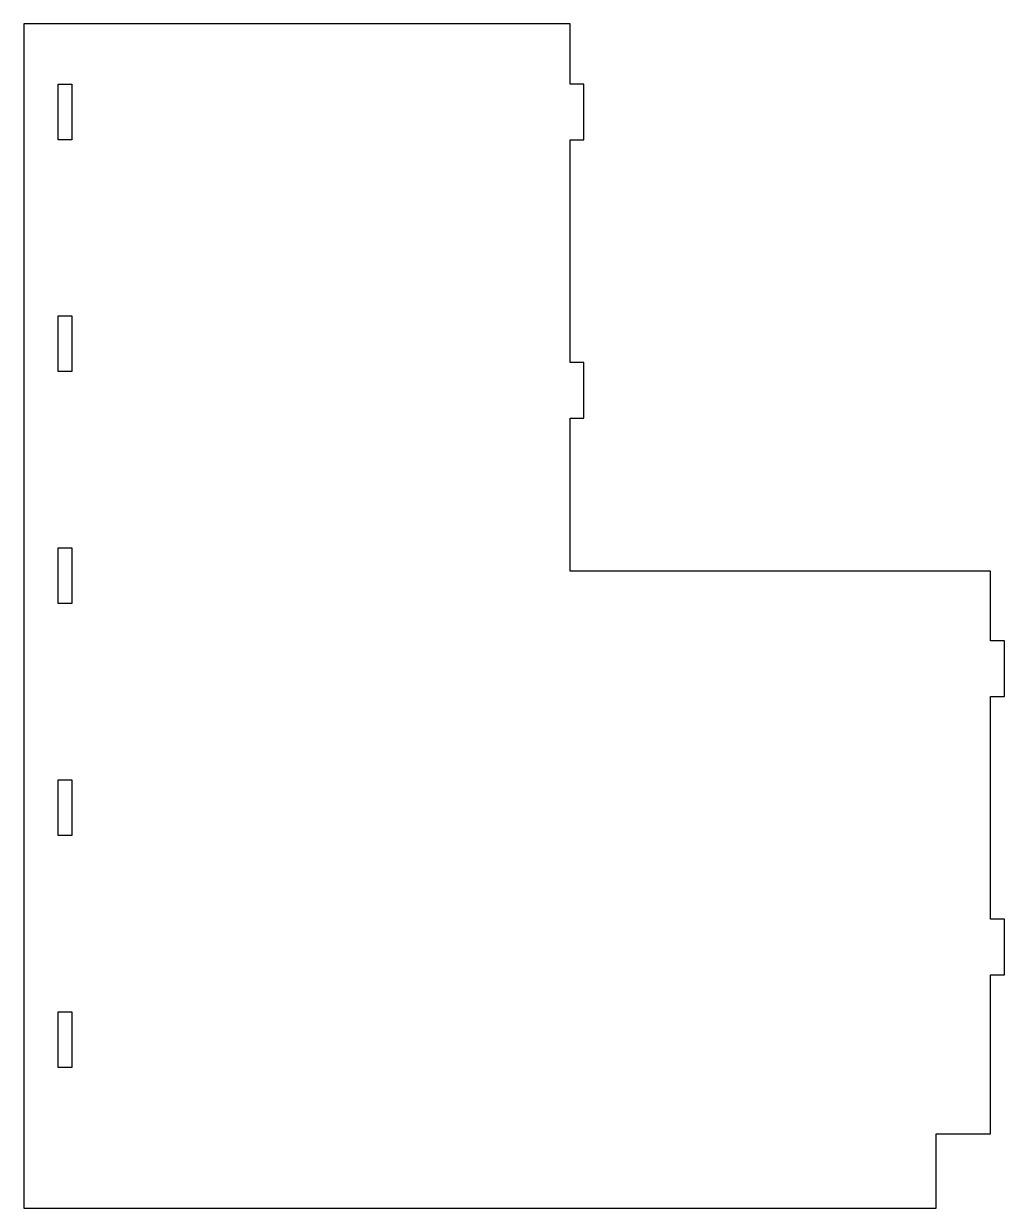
# Model space of a CAD drawing. Header units: millimetres. Extents: x 3555 to 3766, y 802 to 1058.
import ezdxf

# ---------------------------------------------------------------- set-up
doc = ezdxf.new("R2010")
doc.units = ezdxf.units.MM

msp = doc.modelspace()

# ---------------------------------------------------------------- linework, layer by layer
at = {"color": 0, "extrusion": (-4.46757e-16, -1.1569e-07, -1)}
for p, q in [((3554.67, 1057.78, -134.36), (3554.67, 802.44, -134.36)), ((3672.5, 1057.78, -134.36), (3554.67, 1057.78, -134.36)), ((3672.5, 1044.78, -134.36), (3672.5, 1057.78, -134.36)), ((3562.08, 1032.78, -134.36), (3562.08, 1044.78, -134.36)), ((3562.08, 1044.78, -134.36), (3565.08, 1044.78, -134.36)), ((3565.08, 1044.78, -134.36), (3565.08, 1032.78, -134.36)), ((3675.5, 1044.78, -134.36), (3672.5, 1044.78, -134.36)), ((3675.5, 1032.78, -134.36), (3675.5, 1044.78, -134.36)), ((3565.08, 1032.78, -134.36), (3562.08, 1032.78, -134.36)), ((3672.5, 1032.78, -134.36), (3675.5, 1032.78, -134.36)), ((3672.5, 984.78, -134.36), (3672.5, 1032.78, -134.36)), ((3562.08, 982.78, -134.36), (3562.08, 994.78, -134.36)), ((3562.08, 994.78, -134.36), (3565.08, 994.78, -134.36)), ((3565.08, 994.78, -134.36), (3565.08, 982.78, -134.36)), ((3675.5, 984.78, -134.36), (3672.5, 984.78, -134.36)), ((3675.5, 972.78, -134.36), (3675.5, 984.78, -134.36)), ((3565.08, 982.78, -134.36), (3562.08, 982.78, -134.36)), ((3672.5, 972.78, -134.36), (3675.5, 972.78, -134.36)), ((3672.5, 939.75, -134.36), (3672.5, 972.78, -134.36)), ((3562.08, 932.78, -134.36), (3562.08, 944.78, -134.36)), ((3562.08, 944.78, -134.36), (3565.08, 944.78, -134.36)), ((3565.08, 944.78, -134.36), (3565.08, 932.78, -134.36)), ((3763.17, 939.75, -134.36), (3672.5, 939.75, -134.36)), ((3763.17, 924.75, -134.36), (3763.17, 939.75, -134.36)), ((3565.08, 932.78, -134.36), (3562.08, 932.78, -134.36)), ((3766.17, 924.75, -134.36), (3763.17, 924.75, -134.36)), ((3766.17, 912.75, -134.36), (3766.17, 924.75, -134.36)), ((3763.17, 912.75, -134.36), (3766.17, 912.75, -134.36)), ((3763.17, 864.75, -134.36), (3763.17, 912.75, -134.36)), ((3562.08, 882.78, -134.36), (3562.08, 894.78, -134.36)), ((3562.08, 894.78, -134.36), (3565.08, 894.78, -134.36)), ((3565.08, 894.78, -134.36), (3565.08, 882.78, -134.36)), ((3565.08, 882.78, -134.36), (3562.08, 882.78, -134.36)), ((3766.17, 864.75, -134.36), (3763.17, 864.75, -134.36)), ((3766.17, 852.75, -134.36), (3766.17, 864.75, -134.36)), ((3763.17, 852.75, -134.36), (3766.17, 852.75, -134.36)), ((3763.17, 818.5, -134.36), (3763.17, 852.75, -134.36)), ((3562.08, 832.78, -134.36), (3562.08, 844.78, -134.36)), ((3562.08, 844.78, -134.36), (3565.08, 844.78, -134.36)), ((3565.08, 844.78, -134.36), (3565.08, 832.78, -134.36)), ((3565.08, 832.78, -134.36), (3562.08, 832.78, -134.36)), ((3751.48, 802.44, -134.36), (3751.48, 818.5, -134.36)), ((3751.48, 818.5, -134.36), (3763.17, 818.5, -134.36)), ((3554.67, 802.44, -134.36), (3751.48, 802.44, -134.36))]:
    msp.add_line(p, q, dxfattribs=at)

doc.saveas('drawing.dxf')
